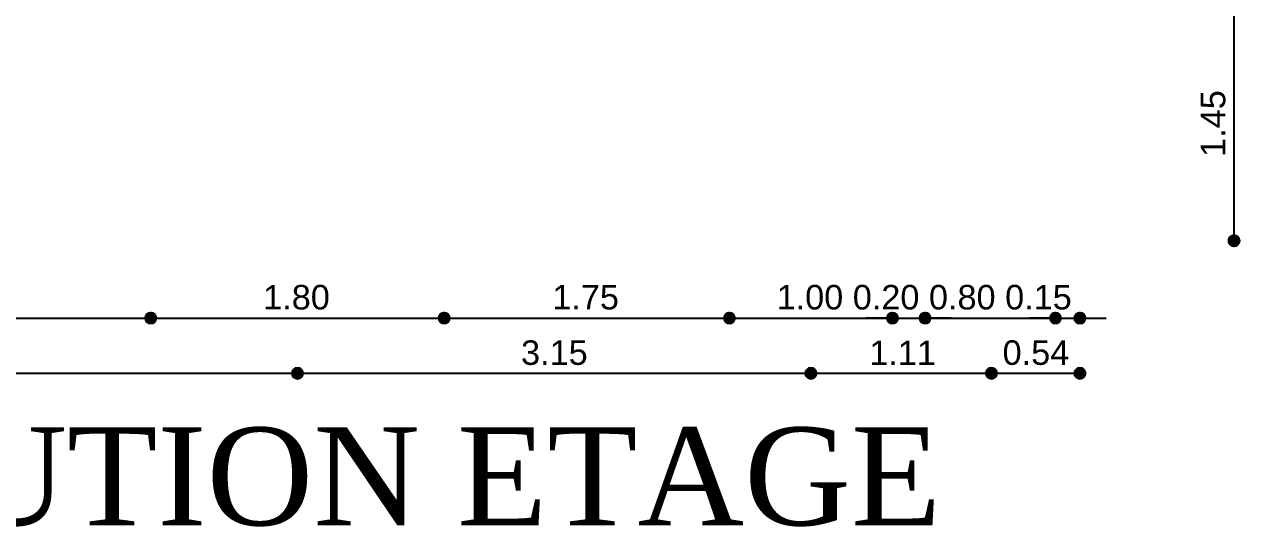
# Model space of a CAD drawing. Header units: inches. Extents: x 4.9 to 20.4, y 4.7 to 15.7.
# Drawn here: x 14.38 to 20.41, y 4.74 to 7.23 of the extents above; entities that cross this region are included whole.
import ezdxf

# ---------------------------------------------------------------- set-up
doc = ezdxf.new("R2010")
doc.units = ezdxf.units.IN
doc.header["$MEASUREMENT"] = 0
for name, color, linetype in [('PDF_Geometry', 7, 'Continuous'), ('PDF_Solid Fills', 7, 'Continuous'), ('PDF_Text', 7, 'Continuous')]:
    doc.layers.add(name, color=color, linetype=linetype)
doc.styles.add('PDF Arial', font='arial.ttf')
doc.styles.add('PDF Romantic', font='romantic.ttf')

# ---------------------------------------------------------------- blocks, each defined once
blk = doc.blocks.new('distribution 3')
at = {"layer": 'PDF_Solid Fills', "transparency": 33554559}
for points in [[(1.4133, 6.1421), (1.4067, 6.1538), (1.395, 6.1604), (1.3833, 6.1621), (1.3717, 6.1604), (1.36, 6.1538), (1.3533, 6.1421), (1.3517, 6.1304), (1.3533, 6.1171), (1.36, 6.1071), (1.3717, 6.1004), (1.3833, 6.0971), (1.395, 6.1004), (1.4067, 6.1071), (1.4133, 6.1171), (1.415, 6.1304)], [(1.14, 5.4138), (1.1317, 5.4254), (1.1217, 5.4321), (1.11, 5.4338), (1.0967, 5.4321), (1.0867, 5.4254), (1.08, 5.4138), (1.0767, 5.4021), (1.08, 5.3888), (1.0867, 5.3788), (1.0967, 5.3721), (1.11, 5.3704), (1.1217, 5.3721), (1.1317, 5.3788), (1.14, 5.3888), (1.1417, 5.4021)], [(1.4133, 4.6854), (1.4067, 4.6971), (1.395, 4.7038), (1.3833, 4.7054), (1.3717, 4.7038), (1.36, 4.6971), (1.3533, 4.6854), (1.3517, 4.6738), (1.3533, 4.6621), (1.36, 4.6504), (1.3717, 4.6438), (1.3833, 4.6421), (1.395, 4.6438), (1.4067, 4.6504), (1.4133, 4.6621), (1.415, 4.6738)], [(1.4133, 3.2704), (1.4067, 3.2804), (1.395, 3.2871), (1.3833, 3.2904), (1.3717, 3.2871), (1.36, 3.2804), (1.3533, 3.2704), (1.3517, 3.2571), (1.3533, 3.2454), (1.36, 3.2354), (1.3717, 3.2288), (1.3833, 3.2254), (1.395, 3.2288), (1.4067, 3.2354), (1.4133, 3.2454), (1.415, 3.2571)], [(1.14, 2.8654), (1.1317, 2.8754), (1.1217, 2.8838), (1.11, 2.8854), (1.0967, 2.8838), (1.0867, 2.8754), (1.08, 2.8654), (1.0767, 2.8538), (1.08, 2.8404), (1.0867, 2.8304), (1.0967, 2.8238), (1.11, 2.8204), (1.1217, 2.8238), (1.1317, 2.8304), (1.14, 2.8404), (1.1417, 2.8538)], [(1.3533, 2.4371), (1.36, 2.4254), (1.3717, 2.4188), (1.3833, 2.4171), (1.395, 2.4188), (1.4067, 2.4254), (1.4133, 2.4371), (1.415, 2.4488), (1.4133, 2.4604), (1.4067, 2.4721), (1.395, 2.4788), (1.3833, 2.4804), (1.3717, 2.4788), (1.36, 2.4721), (1.3533, 2.4604), (1.3517, 2.4488)], [(1.4133, 2.2988), (1.4067, 2.3104), (1.395, 2.3171), (1.3833, 2.3188), (1.3717, 2.3171), (1.36, 2.3104), (1.3533, 2.2988), (1.3517, 2.2871), (1.3533, 2.2738), (1.36, 2.2638), (1.3717, 2.2571), (1.3833, 2.2538), (1.395, 2.2571), (1.4067, 2.2638), (1.4133, 2.2738), (1.415, 2.2871)], [(1.14, 1.9704), (1.1317, 1.9804), (1.1217, 1.9871), (1.11, 1.9904), (1.0967, 1.9871), (1.0867, 1.9804), (1.08, 1.9704), (1.0767, 1.9571), (1.08, 1.9454), (1.0867, 1.9338), (1.0967, 1.9271), (1.11, 1.9254), (1.1217, 1.9271), (1.1317, 1.9338), (1.14, 1.9454), (1.1417, 1.9571)], [(1.3533, 1.6271), (1.36, 1.6171), (1.3717, 1.6104), (1.3833, 1.6071), (1.395, 1.6104), (1.4067, 1.6171), (1.4133, 1.6271), (1.415, 1.6404), (1.4133, 1.6521), (1.4067, 1.6621), (1.395, 1.6688), (1.3833, 1.6721), (1.3717, 1.6688), (1.36, 1.6621), (1.3533, 1.6521), (1.3517, 1.6404)], [(1.11, 1.4854), (1.1217, 1.4888), (1.1317, 1.4954), (1.14, 1.5054), (1.1417, 1.5188), (1.14, 1.5304), (1.1317, 1.5404), (1.1217, 1.5488), (1.11, 1.5504), (1.0967, 1.5488), (1.0867, 1.5404), (1.08, 1.5304), (1.0767, 1.5188), (1.08, 1.5054), (1.0867, 1.4954), (1.0967, 1.4888)], [(1.3833, 1.5504), (1.3717, 1.5488), (1.36, 1.5404), (1.3533, 1.5304), (1.3517, 1.5188), (1.3533, 1.5054), (1.36, 1.4954), (1.3717, 1.4888), (1.3833, 1.4854), (1.395, 1.4888), (1.4067, 1.4954), (1.4133, 1.5054), (1.415, 1.5188), (1.4133, 1.5304), (1.4067, 1.5404), (1.395, 1.5488)], [(1.735, 0.7538), (1.7367, 0.7404), (1.745, 0.7304), (1.755, 0.7238), (1.7667, 0.7204), (1.78, 0.7238), (1.79, 0.7304), (1.7967, 0.7404), (1.8, 0.7538), (1.7967, 0.7654), (1.79, 0.7771), (1.78, 0.7838), (1.7667, 0.7854), (1.755, 0.7838), (1.745, 0.7771), (1.7367, 0.7654)]]:
    blk.add_hatch(color=256, dxfattribs=at).paths.add_polyline_path(points)
at = {"layer": 'PDF_Geometry', "lineweight": 25}
for points in [[(1.11, 8.4037), (1.11, 8.3721), (1.11, 5.4671), (1.11, 5.4337)], [(1.3833, 7.9987), (1.3833, 7.9671), (1.3833, 6.1954), (1.3833, 6.1621)], [(1.3833, 6.0971), (1.3833, 6.0654), (1.3833, 4.7387), (1.3833, 4.7054)], [(1.11, 5.3704), (1.11, 5.3371), (1.11, 2.9187), (1.11, 2.8854)], [(1.3833, 4.6421), (1.3833, 4.6087), (1.3833, 3.3221), (1.3833, 3.2904)], [(1.3833, 3.2254), (1.3833, 3.1938), (1.3833, 2.5137), (1.3833, 2.4804), (1.3833, 2.5137), (1.3833, 2.5787)], [(1.11, 2.8204), (1.11, 2.7887), (1.11, 2.0221), (1.11, 1.9904)], [(1.3833, 2.4487), (1.3833, 2.2871)], [(1.3833, 2.1571), (1.3833, 2.2221), (1.3833, 2.2537), (1.3833, 2.2221), (1.3833, 1.7037), (1.3833, 1.6721), (1.3833, 1.7037), (1.3833, 1.7687)], [(1.11, 1.9254), (1.11, 1.8921), (1.11, 1.5837), (1.11, 1.5504)], [(1.3833, 1.6404), (1.3833, 1.5187)], [(1.3833, 1.4854), (1.3833, 1.4537), (1.3833, 1.3887)], [(2.9083, 0.7537), (2.875, 0.7537), (1.8317, 0.7537), (1.8, 0.7537)]]:
    blk.add_lwpolyline(points, dxfattribs=at)
at = {"layer": 'PDF_Text', "attachment_point": 7, "rotation": 270}
for s, insert, char_height, style in [('PLAN DE DISTRIBUTION ETAGE', (0.3485, 13.1872), 0.485593, 'PDF Romantic'), ('1.80', (1.4246, 5.5721), 0.12169, 'PDF Arial'), ('3.15', (1.1496, 4.2922), 0.12169, 'PDF Arial'), ('1.75', (1.4246, 4.1371), 0.12169, 'PDF Arial'), ('1.00 0.20 0.80 0.15', (1.4246, 3.0238), 0.121689, 'PDF Arial'), ('1.11', (1.1501, 2.5638), 0.12169, 'PDF Arial'), ('0.54', (1.1497, 1.9021), 0.12169, 'PDF Arial')]:
    blk.add_mtext(s, dxfattribs=dict(at, insert=insert, char_height=char_height, style=style))
at = {"layer": 'PDF_Text', "insert": (2.1833, 0.7951), "char_height": 0.12169, "attachment_point": 7, "style": 'PDF Arial'}
blk.add_mtext('1.45', dxfattribs=at)

msp = doc.modelspace()

# ---------------------------------------------------------------- block references
at = {"rotation": 89.99999999999999}
msp.add_blockref('distribution 3', (21.1336, 4.392), dxfattribs=at)

doc.saveas('drawing.dxf')
